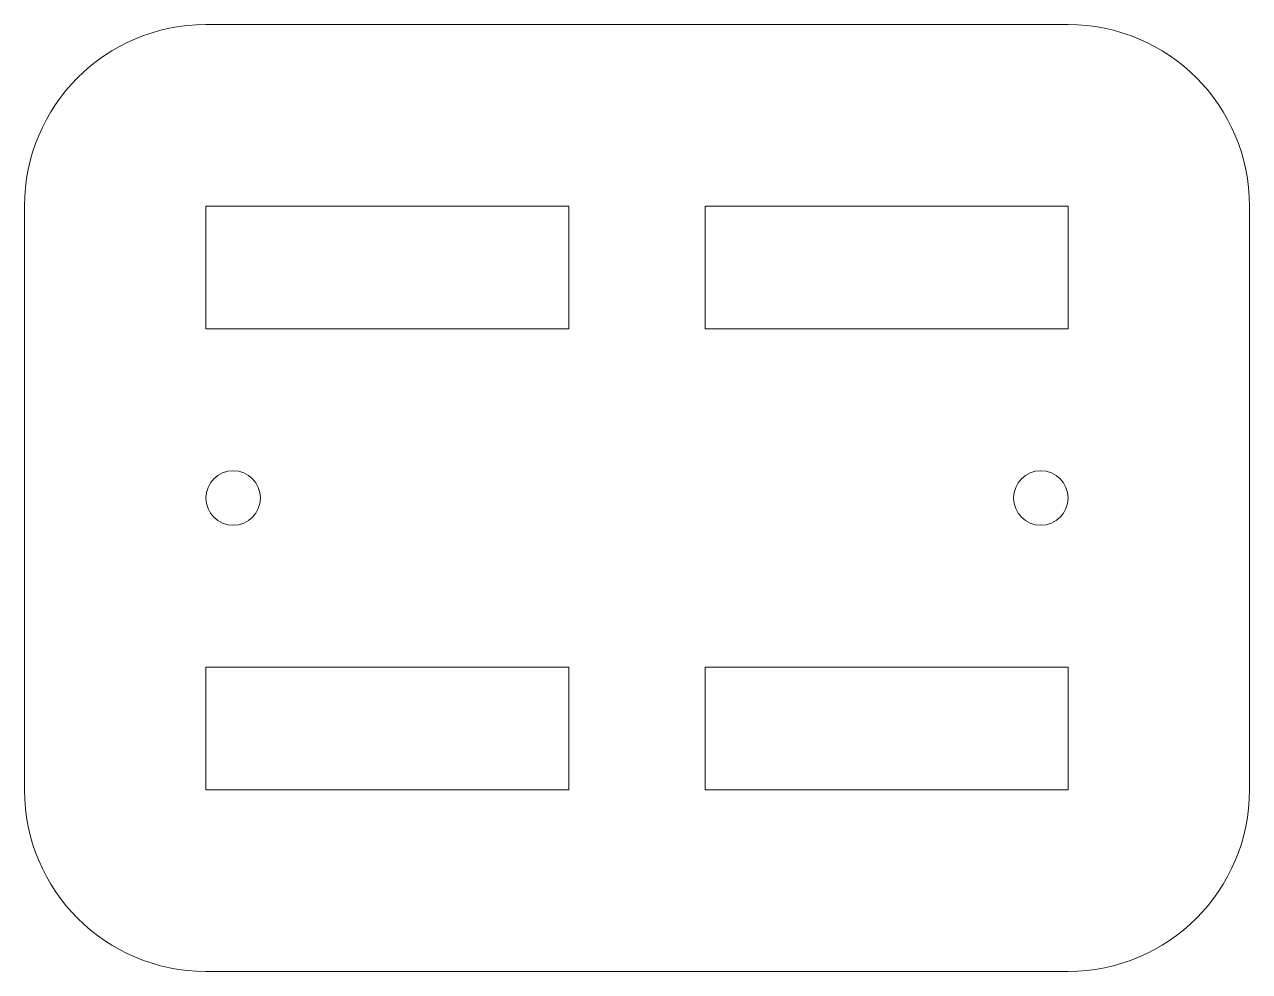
# Model space of a CAD drawing. Header units: millimetres. Extents: x -33.8 to 33.8, y -26.1 to 26.1.
import ezdxf

# ---------------------------------------------------------------- set-up
doc = ezdxf.new("R2010")
doc.units = ezdxf.units.MM

msp = doc.modelspace()

# ---------------------------------------------------------------- linework, layer by layer
at = {"color": 7, "linetype": 'Continuous', "lineweight": 15}
for p, q in [((23.75, 26.075), (-23.75, 26.075)), ((-33.75, 16.075), (-33.75, -16.075)), ((-3.75, 16.075), (-23.75, 16.075)), ((-23.75, 16.075), (-23.75, 9.325)), ((-3.75, 9.325), (-3.75, 16.075)), ((3.75, 9.325), (3.75, 16.075)), ((3.75, 16.075), (23.75, 16.075)), ((23.75, 16.075), (23.75, 9.325)), ((33.75, 16.075), (33.75, -16.075)), ((-23.75, 9.325), (-3.75, 9.325)), ((23.75, 9.325), (3.75, 9.325)), ((-23.75, -9.325), (-23.75, -16.075)), ((-3.75, -9.325), (-23.75, -9.325)), ((-3.75, -16.075), (-3.75, -9.325)), ((3.75, -16.075), (3.75, -9.325)), ((3.75, -9.325), (23.75, -9.325)), ((23.75, -9.325), (23.75, -16.075)), ((-23.75, -16.075), (-3.75, -16.075)), ((23.75, -16.075), (3.75, -16.075)), ((-23.75, -26.075), (23.75, -26.075))]:
    msp.add_line(p, q, dxfattribs=at)
for centre in [(-22.25, 0), (22.25, 0)]:
    msp.add_circle(centre, 1.5, dxfattribs=at)
for centre, start, end in [((-23.75, 16.075), 90, 180), ((23.75, 16.075), 0, 90), ((-23.75, -16.075), 180, 270), ((23.75, -16.075), 270, 0)]:
    msp.add_arc(centre, 10, start, end, dxfattribs=at)

doc.saveas('drawing.dxf')
